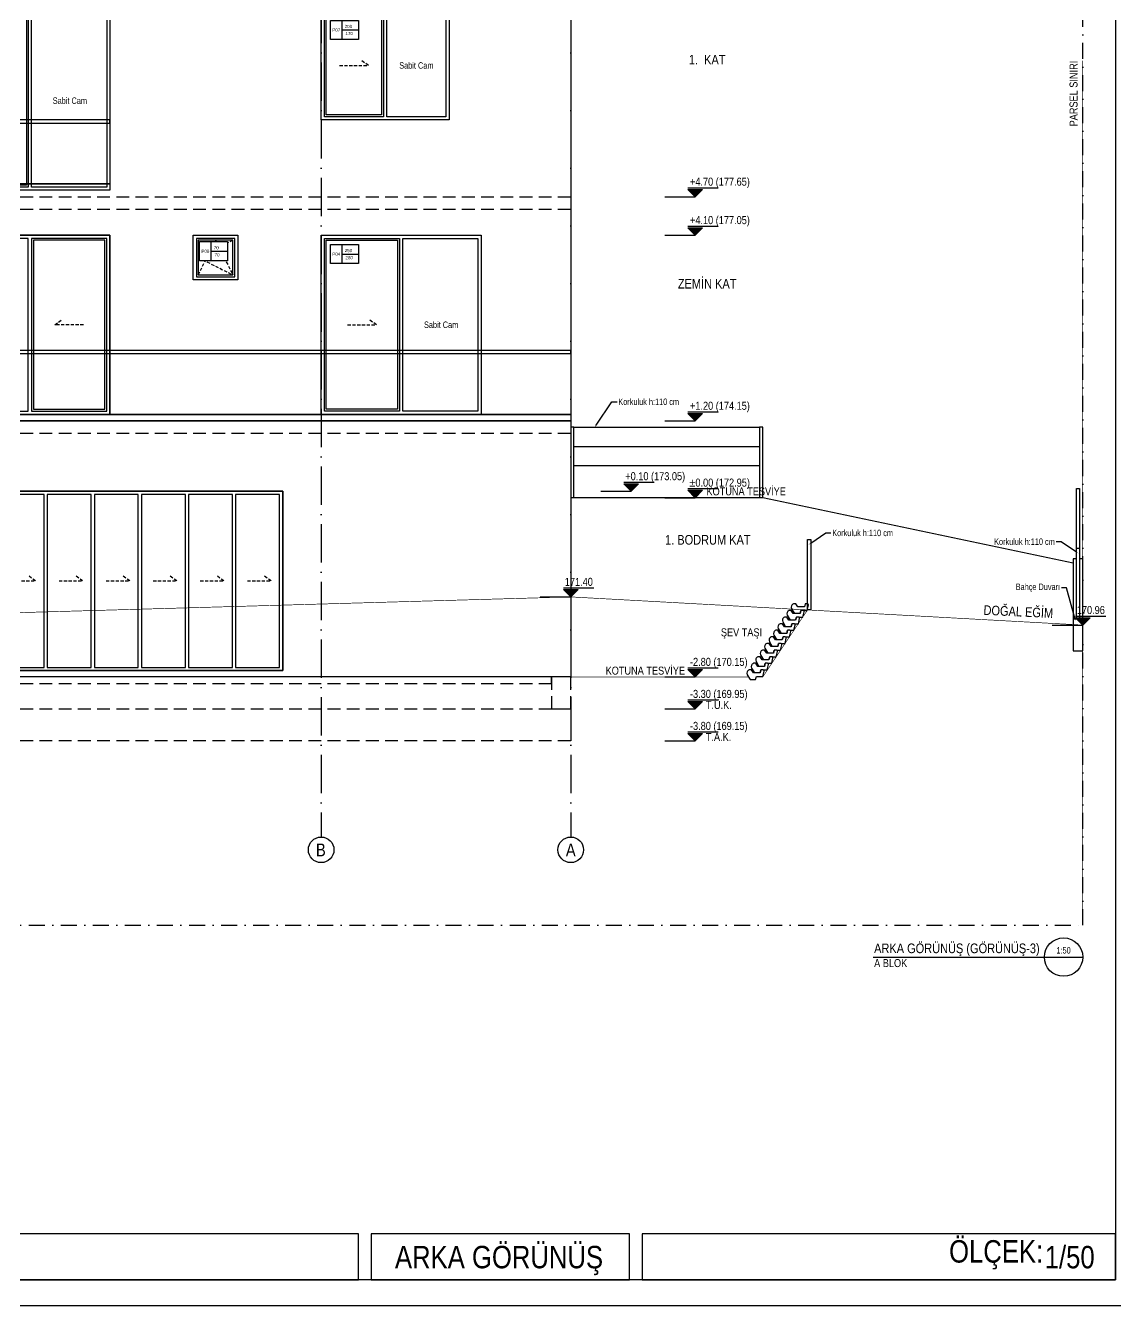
# Model space of a CAD drawing. Header units: millimetres. Extents: x 82776 to 137242, y 11666 to 27998.
# Drawn here: x 126865 to 128567, y 24998 to 26996 of the extents above; entities that cross this region are included whole.
import ezdxf
from ezdxf import colors
from ezdxf.entities.mleader import LeaderData, LeaderLine
from ezdxf.enums import TextEntityAlignment as Align
from ezdxf.math import Vec2, Vec3

# ---------------------------------------------------------------- set-up
doc = ezdxf.new("R2010")
doc.units = ezdxf.units.MM
for name, pattern in [('( Hidden )', [0.375, 0.25, -0.125]), ('ACAD_ISO03W100', [30, 12, -18]), ('ACAD_ISO10W100', [18, 12, -3, 0, -3]), ('DASHDOT', [1, 0.5, -0.25, 0, -0.25]), ('DASHED', [15, 10, -5])]:
    doc.linetypes.add(name, pattern=pattern)
for name, color, linetype in [('0_IFC_Concrete Trace', 253, '( Hidden )'), ('0_IFC_Elevation_1', 41, 'Continuous'), ('0_IFC_Elevation_3', 21, 'Continuous'), ('0_IFC_Elevation_4', 11, 'Continuous'), ('0_IFC_Elevation_5', 252, 'Continuous'), ('0_IFC_Grid', 14, 'ACAD_ISO10W100'), ('0_IFC_Grid_Text_100', 14, 'Continuous'), ('0_IFC_Legend_Text', 7, 'Continuous'), ('0_IFC_Legend_Viewport', 7, 'Continuous'), ('0_IFC_Notation_Level_50', 160, 'Continuous'), ('0_IFC_Notation_Section_50', 10, 'Continuous'), ('0_IFC_Parsel Sınırı', 191, 'ACAD_ISO03W100'), ('0_IFC_Text_Explanation_100', 231, 'Continuous'), ('0_IFC_Text_Explanation_20', 231, 'Continuous'), ('0_IFC_Text_Explanation_50', 231, 'Continuous'), ('1_IFC_Concrete_Section', 50, 'Continuous'), ('2_IFC_Handrail', 181, 'Continuous'), ('3_IFC_Window', 136, 'Continuous'), ('7_IFC_Landscape', 45, 'Continuous')]:
    doc.layers.add(name, color=color, linetype=linetype)
doc.styles.add('IFC_TEXT', font='ARIALN.TTF')
doc.styles.get("Standard").update_dxf_attribs({"font": 'arial.ttf'})

# ---------------------------------------------------------------- blocks, each defined once
blk = doc.blocks.new('*U2160')
for points in [[(-3301.934478563373, 0), (-1182.826488100109, 0), (-1182.826488100109, 71.52768104430288), (-3301.934478563373, 71.52768104430288)], [(-1162.826488100108, 0), (-759.3936730166896, 0), (-759.3936730166896, 71.52768104430288), (-1162.826488100108, 71.52768104430288)], [(-739.3936730166897, 0), (0, 0), (0, 71.52768104430288), (-739.3936730166897, 71.52768104430288)]]:
    blk.add_lwpolyline(points, close=True)
at = {"layer": '0_IFC_Legend_Viewport', "transparency": 33554687}
blk.add_lwpolyline([(-3301.934478563373, 2920.000000000932), (0, 2920.000000000932), (0, 0), (-3301.934478563373, 0)], close=True, dxfattribs=at)
at = {"style": 'IFC_TEXT'}
for tag, p in [('PAFTA', (-2477.996022446576, 17.92217528726905)), ('KOT', (-1159.062316709198, 17.96195260528475)), ('OLCEK', (-110.4468044673558, 17.90858112834394))]:
    blk.add_attdef(tag, p, '', height=35, dxfattribs=at)
at = {"layer": '0_IFC_Legend_Text', "transparency": 33554687, "insert": (-259.8881352257449, 61.89549620915204), "char_height": 35, "attachment_point": 1, "style": 'IFC_TEXT'}
blk.add_mtext_dynamic_manual_height_columns('ÖLÇEK:', width=490.2377438926928, gutter_width=61.44781144782475, heights=[0], dxfattribs=at)
blk = doc.blocks.new('*U1743')
at = {"layer": '0_IFC_Text_Explanation_100'}
blk.add_lwpolyline([(-327.2253765996286, 0), (0, 0)], dxfattribs=at)
blk.add_circle((-30, 0), 30, dxfattribs=at)
at = {"layer": '0_IFC_Text_Explanation_100', "style": 'IFC_TEXT'}
for tag, p, height in [('TITLE', (-326.0007165053323, 6.221635056914237), 15), ('SHEET_NO', (-325.956279821294, -15.54312727341858), 12.5)]:
    blk.add_attdef(tag, p, '', height=height, dxfattribs=at)
for tag, p in [('SCALE', (-30, 10.62530110607986)), ('DRAWING_NO', (-30, -11.27742313998897))]:
    blk.add_attdef(tag, text='', height=10, dxfattribs=at).set_placement(p, align=Align.MIDDLE)
blk = doc.blocks.new('A_GR3_DOS IZI')
at = {"layer": '0_IFC_Concrete Trace', "linetype": '( Hidden )', "ltscale": 80}
for points in [[(-2000.000000000015, 799.9999999647407), (-1.45519e-11, 799.9999999647407), (-1.45519e-11, 779.9999999647407), (-2000.000000000015, 779.9999999647407)], [(-2000.000000000015, 449.9999999876163), (-1.45519e-11, 449.9999999876163), (-1.45519e-11, 429.9999999876162), (-2000.000000000015, 429.9999999876162)], [(-1970, 40), (-30, 40), (-30, 50), (-1970, 50)], [(-30, 0), (0, 0), (0, 50.00000000054206), (-30, 50.00000000054206)], [(-2000, 0), (0, 0), (0, -50), (-2000, -50)]]:
    blk.add_lwpolyline(points, close=True, dxfattribs=at)
blk = doc.blocks.new('0_IFC_WINDOWTAG_EL')
blk.add_wipeout([(1.191932521083002, 15.000000000000021), (23.00000000000002, 15.000000000000021), (23.00000000000002, 2.4868995751603507e-14), (1.191932521083002, 2.4868995751603507e-14)])
at = {"layer": '0_IFC_Text_Explanation_50'}
blk.add_lwpolyline([(1.191932521083003, 15), (23, 15), (23, 0), (1.191932521083003, 0)], close=True, dxfattribs=at)
for points in [[(10, 15), (10, 0)], [(10, 7.5), (23, 7.5)]]:
    blk.add_lwpolyline(points, dxfattribs=at)
for tag, p in [('EN', (12.1224833712622, 8.96334404722438)), ('KOD', (1.884709104908438, 6.157988156248393)), ('YÜKSEKLİK', (12.53212824393995, 3.473431887337937))]:
    blk.add_attdef(tag, p, '', height=2.5, dxfattribs=at)
blk = doc.blocks.new('*U2152')
blk.add_wipeout([(0, 280), (250, 279.99999999990547), (250, -9.458744898438454e-11), (0, -2.842170943040401e-14)])
at = {"layer": '3_IFC_Window'}
for points in [[(0, 280), (250, 279.9999999999054), (250, -9.45874e-11), (0, 0)], [(119.4999999999854, 7.999999999952706), (8, 7.999999999996362), (8, 271.9999999999964), (119.4999999999854, 271.9999999999527)], [(127.4999999999854, 274.9999999999527), (245, 274.9999999999054), (245, 4.999999999905412), (127.4999999999854, 4.999999999952706)]]:
    blk.add_lwpolyline(points, close=True, dxfattribs=at)
blk.add_lwpolyline([(122.4999999999854, 4.999999999952706), (5, 5), (5, 275), (122.4999999999854, 274.9999999999527), (122.4999999999854, 4.999999999952706)], dxfattribs=at)
at = {"layer": '3_IFC_Window', "linetype": '( Hidden )', "ltscale": 20}
blk.add_lwpolyline([(41.24999999998545, 139.9999999999709), (86.24999999998545, 139.9999999999709), (74.0140308708942, 148.6764658399261)], dxfattribs=at)
at = {"layer": '0_IFC_Text_Explanation_50', "insert": (187.4104274488199, 139.9999999999309), "char_height": 10, "attachment_point": 5, "style": 'IFC_TEXT'}
blk.add_mtext_dynamic_manual_height_columns('Sabit Cam', width=56.8777974441, gutter_width=12.5, heights=[9.017712536407576], dxfattribs=at)
at = {"transparency": 33554687}
ref = blk.add_blockref('0_IFC_WINDOWTAG_EL', (12.1161349578324, 235.5), dxfattribs=dict(at, xscale=2, yscale=2, zscale=2))
ref.add_attrib('YÜKSEKLİK', '280', (38.0133034693572, 242.4468637742102), dxfattribs={"layer": '0_IFC_Text_Explanation_20', "height": 5})
ref.add_attrib('EN', '250', (36.73347634270613, 253.4266880936921), dxfattribs={"layer": '0_IFC_Text_Explanation_20', "height": 5})
ref.add_attrib('KOD', 'P04', (17.44840880141419, 247.815976312384), dxfattribs={"layer": '0_IFC_Text_Explanation_20', "height": 5})
blk = doc.blocks.new('*U2107')
blk.add_wipeout([(0, 169.99999999999991), (199.9999999999854, 169.9999999998909), (199.9999999999854, -1.0916778592218179e-10), (0, 0)])
at = {"layer": '3_IFC_Window'}
for points in [[(0, 170), (199.9999999999854, 169.9999999998908), (199.9999999999854, -1.091394e-10), (0, 0)], [(94.50000000000001, 7.99999999994543), (8, 7.999999999996362), (8, 161.9999999999963), (94.50000000000001, 161.9999999999454)], [(102.5, 164.9999999999454), (194.9999999999854, 164.9999999998908), (194.9999999999854, 4.99999999989086), (102.5, 4.99999999994543)]]:
    blk.add_lwpolyline(points, close=True, dxfattribs=at)
blk.add_lwpolyline([(97.5, 4.99999999994543), (5, 5), (5, 165), (97.5, 164.9999999999454), (97.5, 4.99999999994543)], dxfattribs=at)
at = {"layer": '3_IFC_Window', "linetype": '( Hidden )', "ltscale": 20}
blk.add_lwpolyline([(28.75, 84.9999999999709), (73.75, 84.9999999999709), (61.51403087090876, 93.6764658399261)], dxfattribs=at)
at = {"layer": '0_IFC_Text_Explanation_50', "insert": (148.75, 84.99999999992359), "char_height": 10, "attachment_point": 5, "style": 'IFC_TEXT'}
blk.add_mtext_dynamic_manual_height_columns('Sabit Cam', width=56.8777974441, gutter_width=12.5, heights=[9.017712536407576], dxfattribs=at)
at = {"transparency": 33554687}
ref = blk.add_blockref('0_IFC_WINDOWTAG_EL', (12.1161349578324, 125.5), dxfattribs=dict(at, xscale=2, yscale=2, zscale=2))
ref.add_attrib('YÜKSEKLİK', '170', (38.0133034693572, 132.4468637742102), dxfattribs={"layer": '0_IFC_Text_Explanation_20', "height": 5})
ref.add_attrib('EN', '200', (36.73347634270613, 143.426688093692), dxfattribs={"layer": '0_IFC_Text_Explanation_20', "height": 5})
ref.add_attrib('KOD', 'P07', (17.44840880141419, 137.815976312384), dxfattribs={"layer": '0_IFC_Text_Explanation_20', "height": 5})
blk = doc.blocks.new('*U2149')
blk.add_wipeout([(249.99999999999997, 279.9999999999054), (-6.570556436235352e-17, 280.00000000000006), (-2.1188386570549283e-10, 0), (249.9999999997881, -9.461587069381494e-11)])
at = {"layer": '3_IFC_Window'}
for points in [[(250, 279.9999999999054), (0, 280), (-2.118838e-10, 7.1e-15), (249.9999999997881, -9.45874e-11)], [(122.5000000000108, 274.9999999999546), (4.999999999996219, 274.9999999999963), (4.999999999791896, 4.999999999996223), (122.4999999998064, 4.999999999954601)], [(130.4999999998087, 7.999999999948547), (241.9999999997942, 7.999999999907828), (241.9999999999939, 271.9999999999078), (130.5000000000085, 271.9999999999485)]]:
    blk.add_lwpolyline(points, close=True, dxfattribs=at)
blk.add_lwpolyline([(127.4999999998064, 4.999999999950818), (244.9999999997919, 4.999999999909196), (244.9999999999962, 274.9999999999092), (127.5000000000108, 274.9999999999508), (127.4999999998064, 4.999999999950818)], dxfattribs=at)
at = {"layer": '3_IFC_Window', "linetype": '( Hidden )', "ltscale": 20}
blk.add_lwpolyline([(208.7499999999086, 139.9999999999075), (163.7499999999086, 139.9999999999415), (175.9859691290064, 148.6764658398875)], dxfattribs=at)
at = {"layer": '0_IFC_Text_Explanation_50', "insert": (62.58957255107407, 139.9999999999781), "char_height": 10, "attachment_point": 5, "style": 'IFC_TEXT'}
blk.add_mtext_dynamic_manual_height_columns('Sabit Cam', width=56.8777974441, gutter_width=12.5, heights=[9.017712536407576], dxfattribs=at)
at = {"transparency": 33554687}
ref = blk.add_blockref('0_IFC_WINDOWTAG_EL', (12.1161349578324, 235.5), dxfattribs=dict(at, xscale=2, yscale=2, zscale=2))
ref.add_attrib('YÜKSEKLİK', '280', (38.0133034693572, 242.4468637742102), dxfattribs={"layer": '0_IFC_Text_Explanation_20', "height": 5})
ref.add_attrib('EN', '250', (36.73347634270613, 253.4266880936921), dxfattribs={"layer": '0_IFC_Text_Explanation_20', "height": 5})
ref.add_attrib('KOD', 'P04', (17.44840880141419, 247.815976312384), dxfattribs={"layer": '0_IFC_Text_Explanation_20', "height": 5})
blk = doc.blocks.new('*U2150')
blk.add_wipeout([(0, 70), (69.99999999976717, 70), (69.99999999976717, 0), (0, 0)])
at = {"layer": '3_IFC_Window'}
for points in [[(69.99999999976717, 0), (0, 0), (0, 70), (69.99999999976717, 70)], [(64.99999999976717, 65), (5, 65), (5, 5), (64.99999999976717, 5)], [(61.99999999976717, 62), (8, 62), (8, 8), (61.99999999976717, 8)]]:
    blk.add_lwpolyline(points, close=True, dxfattribs=at)
at = {"layer": '3_IFC_Window', "linetype": '( Hidden )', "ltscale": 20}
for points in [[(8, 8), (34.99999999988359, 62), (61.99999999976717, 8)], [(61.99999999976717, 62), (8, 35), (61.99999999976717, 8)]]:
    blk.add_lwpolyline(points, dxfattribs=at)
at = {"transparency": 33554687}
ref = blk.add_blockref('0_IFC_WINDOWTAG_EL', (7.6161349578324, 30), dxfattribs=dict(at, xscale=2, yscale=2, zscale=2))
ref.add_attrib('YÜKSEKLİK', '70', (33.5133034693572, 36.94686377421021), dxfattribs={"layer": '0_IFC_Text_Explanation_50', "height": 5})
ref.add_attrib('EN', '70', (32.23347634282254, 47.92668809369206), dxfattribs={"layer": '0_IFC_Text_Explanation_50', "height": 5})
ref.add_attrib('KOD', 'P08', (12.94840880141419, 42.315976312384), dxfattribs={"layer": '0_IFC_Text_Explanation_50', "height": 5})
blk = doc.blocks.new('*U2151')
blk.add_wipeout([(0, 280), (250, 279.99999999990547), (250, -9.458744898438454e-11), (0, -2.842170943040401e-14)])
at = {"layer": '3_IFC_Window'}
for points in [[(0, 280), (250, 279.9999999999054), (250, -9.45874e-11), (0, 0)], [(119.4999999999854, 7.999999999952706), (8, 7.999999999996362), (8, 271.9999999999964), (119.4999999999854, 271.9999999999527)], [(127.4999999999854, 274.9999999999527), (245, 274.9999999999054), (245, 4.999999999905412), (127.4999999999854, 4.999999999952706)]]:
    blk.add_lwpolyline(points, close=True, dxfattribs=at)
blk.add_lwpolyline([(122.4999999999854, 4.999999999952706), (5, 5), (5, 275), (122.4999999999854, 274.9999999999527), (122.4999999999854, 4.999999999952706)], dxfattribs=at)
at = {"layer": '3_IFC_Window', "linetype": '( Hidden )', "ltscale": 20}
blk.add_lwpolyline([(41.24999999998545, 139.9999999999709), (86.24999999998545, 139.9999999999709), (74.0140308708942, 148.6764658399261)], dxfattribs=at)
at = {"layer": '0_IFC_Text_Explanation_50', "insert": (187.4104274488199, 139.9999999999309), "char_height": 10, "attachment_point": 5, "style": 'IFC_TEXT'}
blk.add_mtext_dynamic_manual_height_columns('Sabit Cam', width=56.8777974441, gutter_width=12.5, heights=[9.017712536407576], dxfattribs=at)
at = {"transparency": 33554687}
ref = blk.add_blockref('0_IFC_WINDOWTAG_EL', (12.1161349578324, 235.5), dxfattribs=dict(at, xscale=2, yscale=2, zscale=2))
ref.add_attrib('YÜKSEKLİK', '280', (38.0133034693572, 242.4468637742102), dxfattribs={"layer": '0_IFC_Text_Explanation_20', "height": 5})
ref.add_attrib('EN', '250', (36.73347634270613, 253.4266880936921), dxfattribs={"layer": '0_IFC_Text_Explanation_20', "height": 5})
ref.add_attrib('KOD', 'P04', (17.44840880141419, 247.815976312384), dxfattribs={"layer": '0_IFC_Text_Explanation_20', "height": 5})
blk = doc.blocks.new('*U2104')
blk.add_wipeout([(0, 280), (520, 280), (520, 0), (0, 0)])
at = {"layer": '3_IFC_Window'}
for points in [[(0, 0), (520, 0), (520, 280), (0, 280)], [(147.1428571431897, 5.000000000000056), (147.1428571431897, 275.0000000000037), (78.57142857182771, 275), (78.57142857182771, 5.000000000000056)], [(220.7142857145517, 5.000000000000113), (220.7142857145517, 275.0000000000038), (152.1428571431897, 275), (152.1428571431897, 5.000000000000056)], [(294.2857142859137, 5.000000000000113), (294.2857142859137, 275.0000000000038), (225.7142857145518, 275), (225.7142857145518, 5.000000000000056)], [(367.8571428572757, 5.000000000000113), (367.8571428572757, 275.0000000000038), (299.2857142859137, 275), (299.2857142859137, 5.000000000000056)], [(441.4285714286379, 5), (441.4285714286379, 275.0000000000036), (372.8571428572759, 275), (372.8571428572759, 5)], [(515, 5), (515, 275.0000000000036), (446.4285714286379, 275), (446.4285714286379, 5)]]:
    blk.add_lwpolyline(points, close=True, dxfattribs=at)
at = {"layer": '3_IFC_Window', "linetype": '( Hidden )', "ltscale": 20}
for points in [[(23.28984337669135, 140), (60.21997462468061, 140), (47.98400549558937, 148.6764658399552)], [(96.86127194828623, 140), (133.7914031962755, 140), (121.5554340671842, 148.6764658399552)], [(170.4327005196482, 140.0000000000001), (207.3628317676376, 140.0000000000001), (195.1268626385463, 148.6764658399553)], [(244.0041290910102, 140.0000000000001), (280.9342603389995, 140.0000000000001), (268.6982912099082, 148.6764658399553)], [(317.5755576623723, 140.0000000000001), (354.5056889103615, 140.0000000000001), (342.2697197812703, 148.6764658399553)], [(391.1469862337344, 140), (428.0771174817236, 140), (415.8411483526324, 148.6764658399552)], [(464.7184148050964, 140), (501.6485460530857, 140), (489.4125769239945, 148.6764658399552)]]:
    blk.add_lwpolyline(points, dxfattribs=at)
at = {"transparency": 33554687}
ref = blk.add_blockref('0_IFC_WINDOWTAG_EL', (9.1161349578324, 238.5), dxfattribs=dict(at, xscale=2, yscale=2, zscale=2))
ref.add_attrib('YÜKSEKLİK', '280', (35.0133034693572, 245.4468637742102), dxfattribs={"layer": '0_IFC_Text_Explanation_20', "height": 5})
ref.add_attrib('EN', '520', (33.73347634270613, 256.4266880936921), dxfattribs={"layer": '0_IFC_Text_Explanation_20', "height": 5})
ref.add_attrib('KOD', 'P02', (14.44840880141419, 250.815976312384), dxfattribs={"layer": '0_IFC_Text_Explanation_20', "height": 5})
at = {"layer": '3_IFC_Window'}
blk.add_lwpolyline([(73.57142857182771, 5.000000000000056), (73.57142857182771, 275.0000000000037), (5, 275), (5, 5)], close=True, dxfattribs=at)
blk = doc.blocks.new('A_GR3_DOGRAMA')
for name, p in [('*U2152', (-970, 809.9999999648353)), ('*U2107', (-390, 919.9999999647406)), ('*U2149', (-970, 459.9999999648352)), ('*U2150', (-590, 669.9999999647407)), ('*U2151', (-390, 459.9999999648352)), ('*U2104', (-969.9999999999854, 60))]:
    blk.add_blockref(name, p)
blk = doc.blocks.new('*U2145')
at = {"layer": '2_IFC_Handrail'}
for points in [[(249.9999999999418, 95), (249.9999999999418, 100), (-5.82077e-11, 100), (0, 95)], [(0, 95), (250, 95), (250, 0), (0, 0)], [(250, 0), (250, -10), (0, -10), (0, 0)]]:
    blk.add_lwpolyline(points, close=True, dxfattribs=at)
blk = doc.blocks.new('*U2147')
at = {"layer": '2_IFC_Handrail'}
for points in [[(2000, 95), (2000, 100), (-5.82077e-11, 100), (0, 95)], [(0, 95), (2000.000000000058, 95), (2000.000000000058, 0), (0, 0)], [(2000.000000000058, 0), (2000.000000000058, -10), (0, -10), (0, 0)]]:
    blk.add_lwpolyline(points, close=True, dxfattribs=at)
blk = doc.blocks.new('A_GR3')
at = {"layer": '0_IFC_Elevation_1'}
blk.add_lwpolyline([(-2000, 449.9999999876163), (0, 449.9999999876163), (0, 49.99999998761632), (-2000, 49.99999998761632)], close=True, dxfattribs=at)
at = {"layer": '0_IFC_Elevation_3'}
blk.add_lwpolyline([(-2000, 1114.999999964741), (0, 1114.999999964741), (0, 449.9999999879583), (-2000, 449.9999999879583)], close=True, dxfattribs=at)
at = {"layer": '0_IFC_Elevation_4'}
for points in [[(-970.0000000000144, 1089.999999964788), (-719.9999999997962, 1089.999999964788), (-719.9999999997817, 809.9999999646462), (-970, 809.9999999646462)], [(-390.0000000000146, 1089.999999964686), (-189.9999999997963, 1089.999999964686), (-189.9999999997235, 919.9999999646861), (-389.9999999999418, 919.9999999646861)], [(-970, 739.9999999641223), (-720, 739.9999999641223), (-720.0000000002183, 459.9999999641222), (-970.0000000002182, 459.9999999641222)], [(-590, 739.9999999647406), (-520.0000000002328, 739.9999999647406), (-520.0000000002328, 669.9999999647407), (-590, 669.9999999647407)], [(-390, 739.9999999648352), (-140, 739.9999999648352), (-140.0000000002183, 459.9999999648352), (-390.0000000002183, 459.9999999648352)], [(-969.9999999999854, 340), (-449.9999999999854, 340), (-449.9999999999854, 60), (-969.9999999999854, 60)]]:
    blk.add_lwpolyline(points, close=True, dxfattribs=at)
for name, p in [('*U2145', (-969.9999999997817, 819.9999999648353)), ('*U2147', (-2000, 459.9999999880528))]:
    blk.add_blockref(name, p)
blk = doc.blocks.new('0_IFC_AXIS_TEXT_100')
at = {"layer": '0_IFC_Grid_Text_100'}
blk.add_circle((0, 1000), 1000, dxfattribs=at)
at = {"layer": '0_IFC_Grid_Text_100', "style": 'IFC_TEXT'}
blk.add_attdef('AXIS_NO', text='', height=1000, dxfattribs=at).set_placement((0, 992.7158909265999), align=Align.MIDDLE_CENTER)
blk = doc.blocks.new('A_GR3_AKS')
at = {"layer": '0_IFC_Grid', "ltscale": 5}
for points in [[(1609.999999988751, -200.0099238269395), (1609.999999988751, -1769.999999999949)], [(2000, -200.0099238269759), (2000, -1769.999999999985)]]:
    blk.add_lwpolyline(points, dxfattribs=at)
ref = blk.add_blockref('0_IFC_AXIS_TEXT_100', (1609.997377339445, -1809.999999868225), dxfattribs=dict(xscale=0.02, yscale=0.02, zscale=0.02, rotation=359.9935031037731))
ref.add_attrib('AXIS_NO', 'B', dxfattribs={"layer": '0_IFC_Grid_Text_100', "height": 20.00000000000003, "rotation": 359.9935031027032, "style": 'IFC_TEXT'}).set_placement((1609.508496335838, -1790.145626486446), align=Align.MIDDLE_CENTER)
at = {"xscale": 0.02, "yscale": 0.02, "zscale": 0.02, "rotation": 359.9935031037731}
blk.add_blockref('0_IFC_AXIS_TEXT_100', (1999.997377350694, -1809.999999868261), dxfattribs=at).add_auto_attribs({'AXIS_NO': 'A'})
blk = doc.blocks.new('0_IFC_NOT_RUDELEVEL_50_N')
at = {"layer": '0_IFC_Notation_Level_50'}
h = blk.add_hatch(color=256, dxfattribs=at)
h.dxf.hatch_style = 1
h.paths.add_polyline_path([(-201.6000000000931, 201.6000000001513), (201.5999999996274, 201.6000000001513), (0, 0)])
for p, q in [((-834.4000000003726, 0), (0, 0)), ((-201.6000000000931, 246.4000000000815), (627.1999999997206, 246.4000000000815))]:
    blk.add_line(p, q, dxfattribs=at)
blk.add_lwpolyline([(-201.6000000000931, 201.6000000001513), (201.5999999996274, 201.6000000001513), (0, 0), (-201.6000000000931, 201.6000000001513)], dxfattribs=at)
at = {"layer": '0_IFC_Notation_Level_50', "style": 'IFC_TEXT'}
blk.add_attdef('LEVEL', (-201.6000000000931, 302.4000000001397), '', height=280, dxfattribs=at)
blk = doc.blocks.new('A_GR3_DE')
at = {"layer": '0_IFC_Elevation_4', "linetype": 'DASHED', "const_width": 1}
blk.add_lwpolyline([(-2299.99664332543, -38.50020697526634), (-2000, -56.99999995378312), (0, -1.164153e-10), (369.842425780138, -20.3433963270254)], dxfattribs=at)
ref = blk.add_blockref('0_IFC_NOT_RUDELEVEL_50_N', (5.82077e-11, -5.82077e-11), dxfattribs=dict(xscale=0.057142857142768, yscale=0.057142857142768, zscale=0.057142857142768))
ref.add_attrib('LEVEL', '171.40', (-9.29012278310256, 17.28000000113388), dxfattribs={"layer": '0_IFC_Notation_Level_50', "height": 12.5, "style": 'IFC_TEXT'})
ref = blk.add_blockref('0_IFC_NOT_RUDELEVEL_50_N', (799.9188762894045, -43.99999998768907), dxfattribs=dict(xscale=0.057142857142768, yscale=0.057142857142768, zscale=0.057142857142768))
ref.add_attrib('LEVEL', '170.96', (790.6287535062438, -26.71999998649699), dxfattribs={"layer": '0_IFC_Notation_Level_50', "height": 12.5, "style": 'IFC_TEXT'})
at = {"layer": '0_IFC_Elevation_4', "linetype": 'DASHED', "ltscale": 3, "insert": (645.2587690027285, -12.94836230801957), "char_height": 14.99999999999999, "attachment_point": 1, "rotation": 357.3497928631524, "style": 'IFC_TEXT'}
blk.add_mtext_dynamic_manual_height_columns('\\pxt4;DOĞAL EĞİM', width=252.2965227574568, gutter_width=124.9999999999999, heights=[0], dxfattribs=at)
blk = doc.blocks.new('*U2140')
ref = blk.add_blockref('0_IFC_NOT_RUDELEVEL_50_N', (-7.27596e-11, 1322.750000000003), dxfattribs=dict(xscale=0.057142857142768, yscale=0.057142857142768, zscale=0.057142857142768))
ref.add_attrib('LEVEL', '+8.93 (181.88)', (-8.198717599108932, 1340.030000001196), dxfattribs={"layer": '0_IFC_Notation_Level_50', "height": 12.5, "style": 'IFC_TEXT'})
ref = blk.add_blockref('0_IFC_NOT_RUDELEVEL_50_N', (-7.27596e-11, 1250), dxfattribs=dict(xscale=0.057142857142768, yscale=0.057142857142768, zscale=0.057142857142768))
ref.add_attrib('LEVEL', '+8.20 (181.15)', (-8.198717599108932, 1267.280000001192), dxfattribs={"layer": '0_IFC_Notation_Level_50', "height": 12.5, "style": 'IFC_TEXT'})
ref = blk.add_blockref('0_IFC_NOT_RUDELEVEL_50_N', (-7.27596e-11, 1190), dxfattribs=dict(xscale=0.057142857142768, yscale=0.057142857142768, zscale=0.057142857142768))
ref.add_attrib('LEVEL', '+7.60 (180.55)', (-8.198717599108932, 1207.280000001192), dxfattribs={"layer": '0_IFC_Notation_Level_50', "height": 12.5, "style": 'IFC_TEXT'})
ref = blk.add_blockref('0_IFC_NOT_RUDELEVEL_50_N', (-1.45519e-11, 900), dxfattribs=dict(xscale=0.057142857142768, yscale=0.057142857142768, zscale=0.057142857142768))
ref.add_attrib('LEVEL', '+4.70 (177.65)', (-8.198717599050722, 917.2800000011921), dxfattribs={"layer": '0_IFC_Notation_Level_50', "height": 12.5, "style": 'IFC_TEXT'})
ref = blk.add_blockref('0_IFC_NOT_RUDELEVEL_50_N', (-1.45519e-11, 840), dxfattribs=dict(xscale=0.057142857142768, yscale=0.057142857142768, zscale=0.057142857142768))
ref.add_attrib('LEVEL', '+4.10 (177.05)', (-8.198717599050722, 857.2800000011921), dxfattribs={"layer": '0_IFC_Notation_Level_50', "height": 12.5, "style": 'IFC_TEXT'})
ref = blk.add_blockref('0_IFC_NOT_RUDELEVEL_50_N', (0, 550), dxfattribs=dict(xscale=0.057142857142768, yscale=0.057142857142768, zscale=0.057142857142768))
ref.add_attrib('LEVEL', '+1.20 (174.15)', (-8.198717599036172, 567.280000001192), dxfattribs={"layer": '0_IFC_Notation_Level_50', "height": 12.5, "style": 'IFC_TEXT'})
ref = blk.add_blockref('0_IFC_NOT_RUDELEVEL_50_N', (-100, 440), dxfattribs=dict(xscale=0.057142857142768, yscale=0.057142857142768, zscale=0.057142857142768))
ref.add_attrib('LEVEL', '+0.10 (173.05)', (-109.2986493861535, 457.2800000011921), dxfattribs={"layer": '0_IFC_Notation_Level_50', "height": 12.5, "style": 'IFC_TEXT'})
ref = blk.add_blockref('0_IFC_NOT_RUDELEVEL_50_N', (0, 430), dxfattribs=dict(xscale=0.057142857142768, yscale=0.057142857142768, zscale=0.057142857142768))
ref.add_attrib('LEVEL', '%%P0.00 (172.95)', (-9.298649386153556, 447.2800000011921), dxfattribs={"layer": '0_IFC_Notation_Level_50', "height": 12.5, "style": 'IFC_TEXT'})
ref = blk.add_blockref('0_IFC_NOT_RUDELEVEL_50_N', (0, 150), dxfattribs=dict(xscale=0.057142857142768, yscale=0.057142857142768, zscale=0.057142857142768))
ref.add_attrib('LEVEL', '-2.80 (170.15)', (-8.198717599036172, 167.2800000011921), dxfattribs={"layer": '0_IFC_Notation_Level_50', "height": 12.5, "style": 'IFC_TEXT'})
ref = blk.add_blockref('0_IFC_NOT_RUDELEVEL_50_N', (0, 100), dxfattribs=dict(xscale=0.057142857142768, yscale=0.057142857142768, zscale=0.057142857142768))
ref.add_attrib('LEVEL', '-3.30 (169.95)', (-8.198717599036172, 117.2800000011921), dxfattribs={"layer": '0_IFC_Notation_Level_50', "height": 12.5, "style": 'IFC_TEXT'})
ref = blk.add_blockref('0_IFC_NOT_RUDELEVEL_50_N', (0, 50), dxfattribs=dict(xscale=0.057142857142768, yscale=0.057142857142768, zscale=0.057142857142768))
ref.add_attrib('LEVEL', '-3.80 (169.15)', (-8.198717599036172, 67.2800000011921), dxfattribs={"layer": '0_IFC_Notation_Level_50', "height": 12.5, "style": 'IFC_TEXT'})
at = {"layer": '0_IFC_Notation_Level_50', "char_height": 12.5, "attachment_point": 1, "style": 'IFC_TEXT'}
for s, insert in [('MAHYA KOTU', (16.51999999988766, 1335.269999999993)), ('SAÇAK KOTU', (16.51999999988766, 1262.519999999989)), ('T.Ü.K.', (16.51999999994586, 112.5199999999895)), ('T.A.K.', (16.51999999994586, 62.51999999998952))]:
    blk.add_mtext_dynamic_manual_height_columns(s, width=128.3106315198238, gutter_width=12.5, heights=[0], dxfattribs=dict(at, insert=insert))
at = {"layer": '0_IFC_Text_Explanation_50', "char_height": 15, "attachment_point": 5, "style": 'IFC_TEXT'}
for s, insert in [('\\pxt4;1.  KAT', (18.61100698023802, 1114.079999999983)), ('\\pxt4;ZEMİN KAT', (18.61100698023802, 764.0799999999836)), ('\\pxi-0.46999,l1.46999,t1.46999,4;1. BODRUM KAT', (12.15999999995984, 364.0799999999836))]:
    blk.add_mtext_dynamic_manual_height_columns(s, width=215.825328234554, gutter_width=125, heights=[0], dxfattribs=dict(at, insert=insert))
blk = doc.blocks.new('*U2134')
at = {"layer": '2_IFC_Handrail'}
for points in [[(-270.1217064385419, -109.8618196511124), (-265.1217064385419, -109.8618196511124), (-265.1217064385419, 0.1381803488875448), (-270.1217064385419, 0.1381803488875448)], [(24.8782935614579, -109.8618196511124), (29.8782935614579, -109.8618196511124), (29.8782935614579, 0.1381803488875448), (24.8782935614579, 0.1381803488875448)]]:
    blk.add_lwpolyline(points, close=True, dxfattribs=at)
for points in [[(-265.1217064385419, 0.1381803488875448), (24.8782935614579, 0.1381803488875448)], [(-265.1217064385419, -29.86181965111246), (24.8782935614579, -29.86181965111246)], [(-265.1217064385419, -59.86181965111246), (24.8782935614579, -59.86181965111246)]]:
    blk.add_lwpolyline(points, dxfattribs=at)
blk = doc.blocks.new('SEV TASI')
blk.add_wipeout([(3.0917992082540895, 10.309600000269711), (-0.40615834068739787, 10.309600000269711), (-0.7801861150486609, 10.267071350118755), (-1.1351179754321254, 10.141656691637255), (-1.4528329459850724, 9.939759045380939), (-1.7171101517958576, 9.671686255702191), (-1.914456972416069, 9.351124725871404), (-2.034797905062792, 8.994440661262285), (-2.071988967250796, 8.61984449615953), (-2.0241313766649967, 8.246461163591398), (0, 3.552713678800501e-15), (10.033372956851963, 3.552713678800501e-15), (11.209372956829613, -4.703999999910593), (19.904558134032413, -4.703999999910593), (24.438619071035653, 2.852768228389337), (24.79241224096578, 3.9155578457038054), (24.926714190076915, 5.027607468798742), (24.836108387933436, 6.1440670365299574), (24.52424905614717, 7.219908630324543), (24.00371379000572, 8.21174249467063), (23.295496291614903, 9.079566988870752), (22.428159673129564, 9.788381892773778), (21.436684478190728, 10.309600000269711), (17.900205327547155, 10.309600000269711), (14.764205327548552, 5.605599999427795), (4.267799208289944, 5.605599999427795)]).dxf.layer = '7_IFC_Landscape'
at = {"layer": '7_IFC_Landscape'}
blk.add_lwpolyline([(0, 0), (-2.02413137658732, 8.246461163274944, -0.4866035035137802), (-0.4061583406873979, 10.30960000026971), (3.091799208254087, 10.30960000026971), (4.267799208289943, 5.605599999427795), (14.76420532754855, 5.605599999427795), (17.90020532754715, 10.30960000026971), (21.43668447819073, 10.30960000026971, -0.4255419272074836), (24.43861907103565, 2.852768228389322), (19.90455813403241, -4.703999999910593), (11.20937295682961, -4.703999999910593), (10.03337295685196, 0)], format="xyb", close=True, dxfattribs=at)
blk = doc.blocks.new('*U2135')
blk.add_blockref('SEV TASI', (36.75827345765491, -54.59325359677173))
blk.add_blockref('SEV TASI', (43.69983115100581, -64.90282975100234))
blk.add_blockref('SEV TASI', (50.64138884435672, -75.212405905233))
blk.add_blockref('SEV TASI', (57.58294653770762, -85.52198205946362))
blk.add_blockref('SEV TASI', (64.52450423105853, -95.83155821369425))
blk.add_blockref('SEV TASI', (71.46606192440943, -106.1411343679248))
blk.add_blockref('SEV TASI', (78.40761961776033, -116.4507105221555))
blk.add_blockref('SEV TASI', (85.34917731111125, -126.7602866763861))
blk.add_blockref('SEV TASI', (92.29073500446214, -137.0698628306168))
blk.add_blockref('SEV TASI', (99.23229269781304, -147.3794389848474))
blk.add_blockref('SEV TASI', (106.1738503911639, -157.689015139078))
blk = doc.blocks.new('A GR3')
at = {"layer": '0_IFC_Elevation_4'}
for points in [[(584.9158010538813, 647.5390621906699), (99.99999999998545, 750.0000000004655), (-200.0000000000146, 750.0000000004655)], [(599.9228552042914, 644.3681264557016), (599.9159136835369, 644.3695931736875)]]:
    blk.add_lwpolyline(points, dxfattribs=at)
at = {"layer": '0_IFC_Elevation_5'}
for points in [[(589.91887628939, 654.3656493621019), (589.9155584655964, 654.3656493621019), (589.9155584655964, 764.3656493621019), (594.9155584655963, 764.3656493621019), (594.9155584655963, 654.3656493621019)], [(589.91887628939, 654.3656493621019), (584.9155584655964, 654.3656493621019), (584.91887628939, 561.0000000004729), (599.91887628939, 561.0000000004729), (599.9155584655964, 654.3656493621019), (594.9155584655963, 654.3656493621019)]]:
    blk.add_lwpolyline(points, dxfattribs=at)
at = {"layer": '0_IFC_Notation_Section_50', "linetype": 'DASHDOT', "ltscale": 50}
blk.add_lwpolyline([(599.91887628939, 82.43253208036184), (599.91887628939, 1912.681160474574), (-2600.000000068307, 1912.681160473643), (-2600.000000068307, 82.43253208130045)], close=True, dxfattribs=at)
at = {"layer": '0_IFC_Parsel Sınırı', "ltscale": 0.3, "const_width": 1}
blk.add_lwpolyline([(599.91887628939, 82.43253208044189), (599.9284352765243, 1432.432532043902)], dxfattribs=at)
at = {"layer": '1_IFC_Concrete_Section'}
blk.add_lwpolyline([(584.91887628939, 561.0000000004729), (584.91887628939, 511.0000000004729), (599.91887628939, 511.0000000004729), (599.91887628939, 561.0000000004729)], close=True, dxfattribs=at)
at = {"layer": '2_IFC_Handrail'}
blk.add_lwpolyline([(589.91887628939, 561.0000000004729), (589.91887628939, 671.0000000004729), (594.91887628939, 671.0000000004729), (594.91887628939, 561.0000000004729)], close=True, dxfattribs=at)
for name, p in [('*U2140', (-5.545036018709652, 320.0000000004729)), ('A_GR3_DOS IZI', (-200, 420.0000000004875)), ('*U2134', (70.12170643852733, 860.0000517456502))]:
    blk.add_blockref(name, p)
blk.add_blockref('*U1743', (599.9188762894045, 32.43253207943417)).add_auto_attribs({'TITLE': 'ARKA GÖRÜNÜŞ (GÖRÜNÜŞ-3)', 'SCALE': '1:50', 'SHEET_NO': 'A BLOK'})
at = {"layer": '0_IFC_Notation_Level_50', "char_height": 12.5, "attachment_point": 3, "style": 'IFC_TEXT'}
for insert in [(136.0886786146293, 766.1206405271732), (-21.46809547203884, 486.1206405271732)]:
    blk.add_mtext_dynamic_manual_height_columns('KOTUNA TESVİYE', width=128.3106315198238, gutter_width=12.5, heights=[0], dxfattribs=dict(at, insert=insert))
at = {"layer": '0_IFC_Parsel Sınırı', "insert": (591.9440374835394, 1432.432707431093), "char_height": 12.5, "attachment_point": 9, "rotation": 89.99999999998646, "style": 'IFC_TEXT'}
blk.add_mtext_dynamic_manual_height_columns('PARSEL SINIRI', width=148.1882785079069, gutter_width=12.5, heights=[0], dxfattribs=at)
at = {"layer": '0_IFC_Text_Explanation_50'}
ml = blk.add_multileader_mtext('Standard', dxfattribs=at)
ml.set_content('Korkuluk h:110 cm', color=256, style='IFC_TEXT')
ml.set_leader_properties()
ml.build(insert=Vec2(0, 0))
ctx = ml.context
ctx.base_point, ctx.char_height, ctx.plane_origin, ctx.plane_x_axis, ctx.plane_y_axis = Vec3(-127.6794607576303, 899.6976851068594), 10, Vec3(-162.8962732136279, 641.1381974413416), Vec3(1, -2.365e-13), Vec3(2.365e-13, 1)
notes = []
notes.append((ctx, [(0, (1, 1, 0), (-135.6794607576303, 899.6976851068611), (1, -2.365e-13), 8, [(0, [(-162.6710060974437, 860.1382320944539)], 0, [])])]))
ctx.mtext.insert, ctx.mtext.text_direction, ctx.mtext.rotation, ctx.mtext.flow_direction = Vec3(-125.6794607576303, 904.7829511368727), Vec3(1, -2.365e-13), 6.283185307179349, 5
ml = blk.add_multileader_mtext('Standard', dxfattribs=at)
ml.set_content('Korkuluk h:110 cm', color=256, style='IFC_TEXT')
ml.set_leader_properties()
ml.build(insert=Vec2(0, 0))
ctx = ml.context
ctx.base_point, ctx.char_height, ctx.plane_origin, ctx.plane_x_axis, ctx.plane_y_axis = Vec3(206.5139851441927, 694.8752416099868), 10, Vec3(171.5224398041464, 646.5407996780704), Vec3(1, -2.365e-13), Vec3(2.365e-13, 1)
notes.append((ctx, [(0, (1, 1, 0), (198.5139851441927, 694.8752416099887), (1, -2.365e-13), 8, [(0, [(171.5224398041464, 676.5407996780704)], 0, [])])]))
ctx.mtext.insert, ctx.mtext.text_direction, ctx.mtext.rotation, ctx.mtext.flow_direction = Vec3(208.5139851441927, 699.9605076400002), Vec3(1, -2.365e-13), 6.283185307179349, 5
ml = blk.add_multileader_mtext('Standard', dxfattribs=at)
ml.set_content('Korkuluk h:110 cm', color=256, style='IFC_TEXT')
ml.set_leader_properties()
ml.build(insert=Vec2(0, 0))
ctx = ml.context
ctx.base_point, ctx.char_height, ctx.plane_origin, ctx.plane_x_axis, ctx.plane_y_axis = Vec3(460.9458162431925, 681.2186379493038), 10, Vec3(593.238862265367, 632.8841960174104), Vec3(1, 2.365e-13), Vec3(-2.365e-13, 1)
ctx.text_align_type = 2
notes.append((ctx, [(0, (1, 1, 0), (566.2473169253208, 681.2186379493287), (-1, -2.365e-13), 8, [(0, [(593.238862265367, 662.8841960174104)], 0, [])])]))
ctx.mtext.insert, ctx.mtext.text_direction, ctx.mtext.rotation, ctx.mtext.alignment, ctx.mtext.flow_direction = Vec3(556.2473169253207, 686.3039039793402), Vec3(1, 2.365e-13), 2.365e-13, 3, 5
ml = blk.add_multileader_mtext('Standard', dxfattribs=at)
ml.set_content('Bahçe Duvarı', color=256, style='IFC_TEXT')
ml.set_leader_properties()
ml.build(insert=Vec2(0, 0))
ctx = ml.context
ctx.base_point, ctx.char_height, ctx.plane_origin, ctx.plane_x_axis, ctx.plane_y_axis = Vec3(495.0164965658346, 609.307557920448), 10, Vec3(595.8629343109205, 539.9729916122814), Vec3(1, 2.365e-13), Vec3(-2.365e-13, 1)
ctx.text_align_type = 2
notes.append((ctx, [(1, (1, 1, 0), (574.5267284894362, 609.3075579204669), (-1, -2.365e-13), 8, [(0, [(588.370721578598, 557.8841960174104)], 0, [])])]))
ctx.mtext.insert, ctx.mtext.text_direction, ctx.mtext.rotation, ctx.mtext.alignment, ctx.mtext.flow_direction = Vec3(564.5267284894361, 615.7400272246887), Vec3(1, 2.365e-13), 2.365e-13, 3, 5
for ctx, leaders in notes:
    for number, flags, end, landing, length, lines in leaders:
        leader = LeaderData()
        leader.index, (leader.has_last_leader_line, leader.has_dogleg_vector, leader.attachment_direction) = number, flags
        leader.last_leader_point, leader.dogleg_vector, leader.dogleg_length = Vec3(end), Vec3(landing), length
        for number, points, colour, breaks in lines:
            line = LeaderLine()
            line.index, line.vertices, line.color, line.breaks = number, Vec3.list(points), colors.encode_raw_color(colour), breaks
            leader.lines.append(line)
        ctx.leaders.append(leader)
blk.add_blockref('A_GR3_DOGRAMA', (-200.0000000000146, 420.0000000004875))
at = {"layer": '7_IFC_Landscape', "const_width": 1}
blk.add_lwpolyline([(-2600.000000068307, 562.6666666698547), (-2499.994352727532, 556.4996517593572), (-2499.997255807234, 469.9999999881038), (-2200.000000000015, 469.9999999881038), (-2200.000000000015, 869.9999999884457), (-200.0000000000146, 869.9999999884457), (-200, 470.0000000004875), (99.99999999998545, 469.9999999819119), (169.8424257801234, 574.6566036611329), (599.91887628939, 551.0000000004729)], dxfattribs=at)
for name, p in [('A_GR3_AKS', (-2200.000000000015, 1990.00000000048)), ('A_GR3', (-200.0000000000146, 420.0000000004875))]:
    blk.add_blockref(name, p)
at = {"xscale": -1, "rotation": 6.394405e-09}
blk.add_blockref('*U2135', (206.1738503735542, 628.3338712306212), dxfattribs=at)
at = {"layer": '2_IFC_Handrail'}
blk.add_lwpolyline([(169.8424257801234, 574.6566036611329), (169.8424257801234, 684.656603661133), (174.8424257801234, 684.656603661133), (174.8424257801234, 574.6566036611329)], close=True, dxfattribs=at)
blk.add_blockref('A_GR3_DE', (-200.0000000000146, 594.999999988162))
at = {"layer": '0_IFC_Text_Explanation_50', "insert": (98.9375146950624, 545.9095613223835), "char_height": 12.5, "attachment_point": 3, "style": 'IFC_TEXT'}
blk.add_mtext_dynamic_manual_height_columns('ŞEV TAŞI', width=83.64810360672993, gutter_width=12.5, heights=[0], dxfattribs=at)

msp = doc.modelspace()

# ---------------------------------------------------------------- linework, layer by layer
msp.add_lwpolyline([(82776.39234344097, 27997.55783866958), (82776.39234344073, 24997.55783866958), (137241.5389261498, 24997.55783867046), (137241.53892615, 27997.55783867046)], close=True)

# ---------------------------------------------------------------- block references
ref = msp.add_blockref('*U2160', (128567.4622338343, 25037.55808642289))
ref.add_attrib('KOT', '   ARKA GÖRÜNÜŞ', (127408.3999171252, 25055.52003902817), dxfattribs={"height": 35, "style": 'IFC_TEXT'})
ref.add_attrib('OLCEK', '1/50', (128457.015429367, 25055.46666755123), dxfattribs={"height": 35, "style": 'IFC_TEXT'})

# ---------------------------------------------------------------- next in the draw order: block references
msp.add_blockref('A GR3', (127916.5355564421, 25509.08576746727))

doc.saveas('drawing.dxf')
